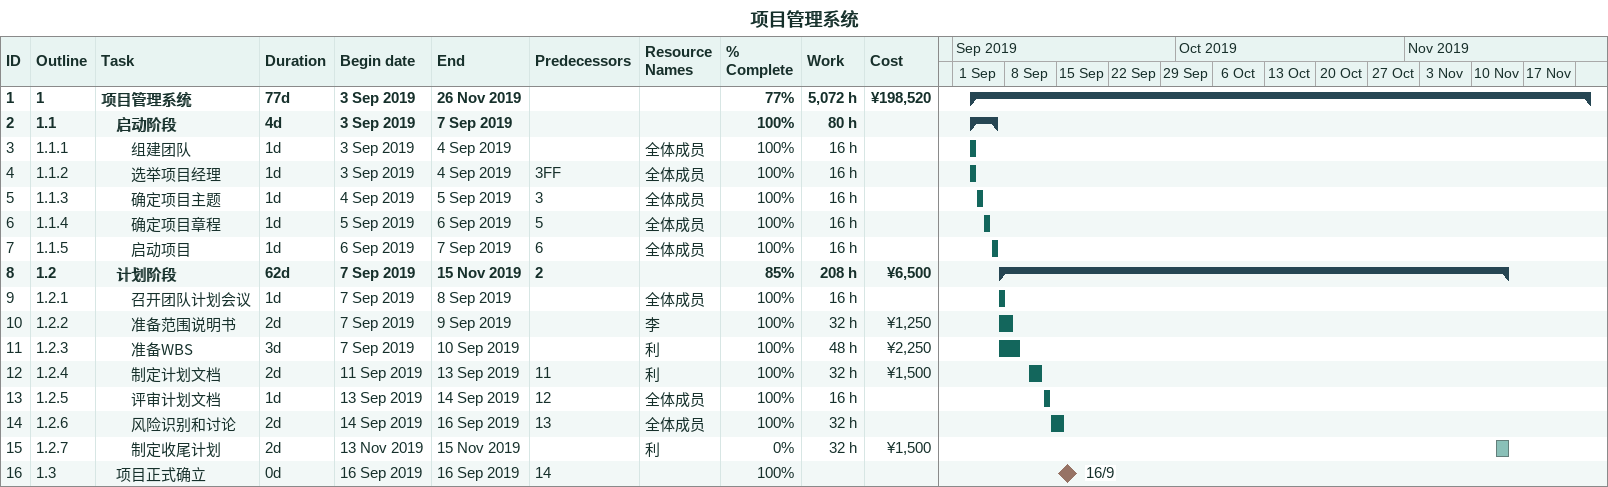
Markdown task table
项目管理系统

| ID | WBS | Task | Duration | Start | Finish | Predecessors | Resources | % complete | Work (h) | Cost (¥) |
|---|---|---|---|---|---|---|---|---|---|---|
| 1 | 1 | **项目管理系统** | 77d | 2019-09-03 | 2019-11-26 |  |  | 77 | 5072 | 198520 |
| 2 | 1.1 | **启动阶段** | 4d | 2019-09-03 | 2019-09-07 |  |  | 100 | 80 |  |
| 3 | 1.1.1 | 组建团队 | 1d | 2019-09-03 | 2019-09-04 |  | 全体成员 | 100 | 16 |  |
| 4 | 1.1.2 | 选举项目经理 | 1d | 2019-09-03 | 2019-09-04 | 3FF | 全体成员 | 100 | 16 |  |
| 5 | 1.1.3 | 确定项目主题 | 1d | 2019-09-04 | 2019-09-05 | 3 | 全体成员 | 100 | 16 |  |
| 6 | 1.1.4 | 确定项目章程 | 1d | 2019-09-05 | 2019-09-06 | 5 | 全体成员 | 100 | 16 |  |
| 7 | 1.1.5 | 启动项目 | 1d | 2019-09-06 | 2019-09-07 | 6 | 全体成员 | 100 | 16 |  |
| 8 | 1.2 | **计划阶段** | 62d | 2019-09-07 | 2019-11-15 | 2 |  | 85 | 208 | 6500 |
| 9 | 1.2.1 | 召开团队计划会议 | 1d | 2019-09-07 | 2019-09-08 |  | 全体成员 | 100 | 16 |  |
| 10 | 1.2.2 | 准备范围说明书 | 2d | 2019-09-07 | 2019-09-09 |  | 李 | 100 | 32 | 1250 |
| 11 | 1.2.3 | 准备WBS | 3d | 2019-09-07 | 2019-09-10 |  | 利 | 100 | 48 | 2250 |
| 12 | 1.2.4 | 制定计划文档 | 2d | 2019-09-11 | 2019-09-13 | 11 | 利 | 100 | 32 | 1500 |
| 13 | 1.2.5 | 评审计划文档 | 1d | 2019-09-13 | 2019-09-14 | 12 | 全体成员 | 100 | 16 |  |
| 14 | 1.2.6 | 风险识别和讨论 | 2d | 2019-09-14 | 2019-09-16 | 13 | 全体成员 | 100 | 32 |  |
| 15 | 1.2.7 | 制定收尾计划 | 2d | 2019-11-13 | 2019-11-15 |  | 利 | 0 | 32 | 1500 |
| 16 | 1.3 | 项目正式确立 | 0d | 2019-09-16 | 2019-09-16 | 14 |  | 100 |  |  |
